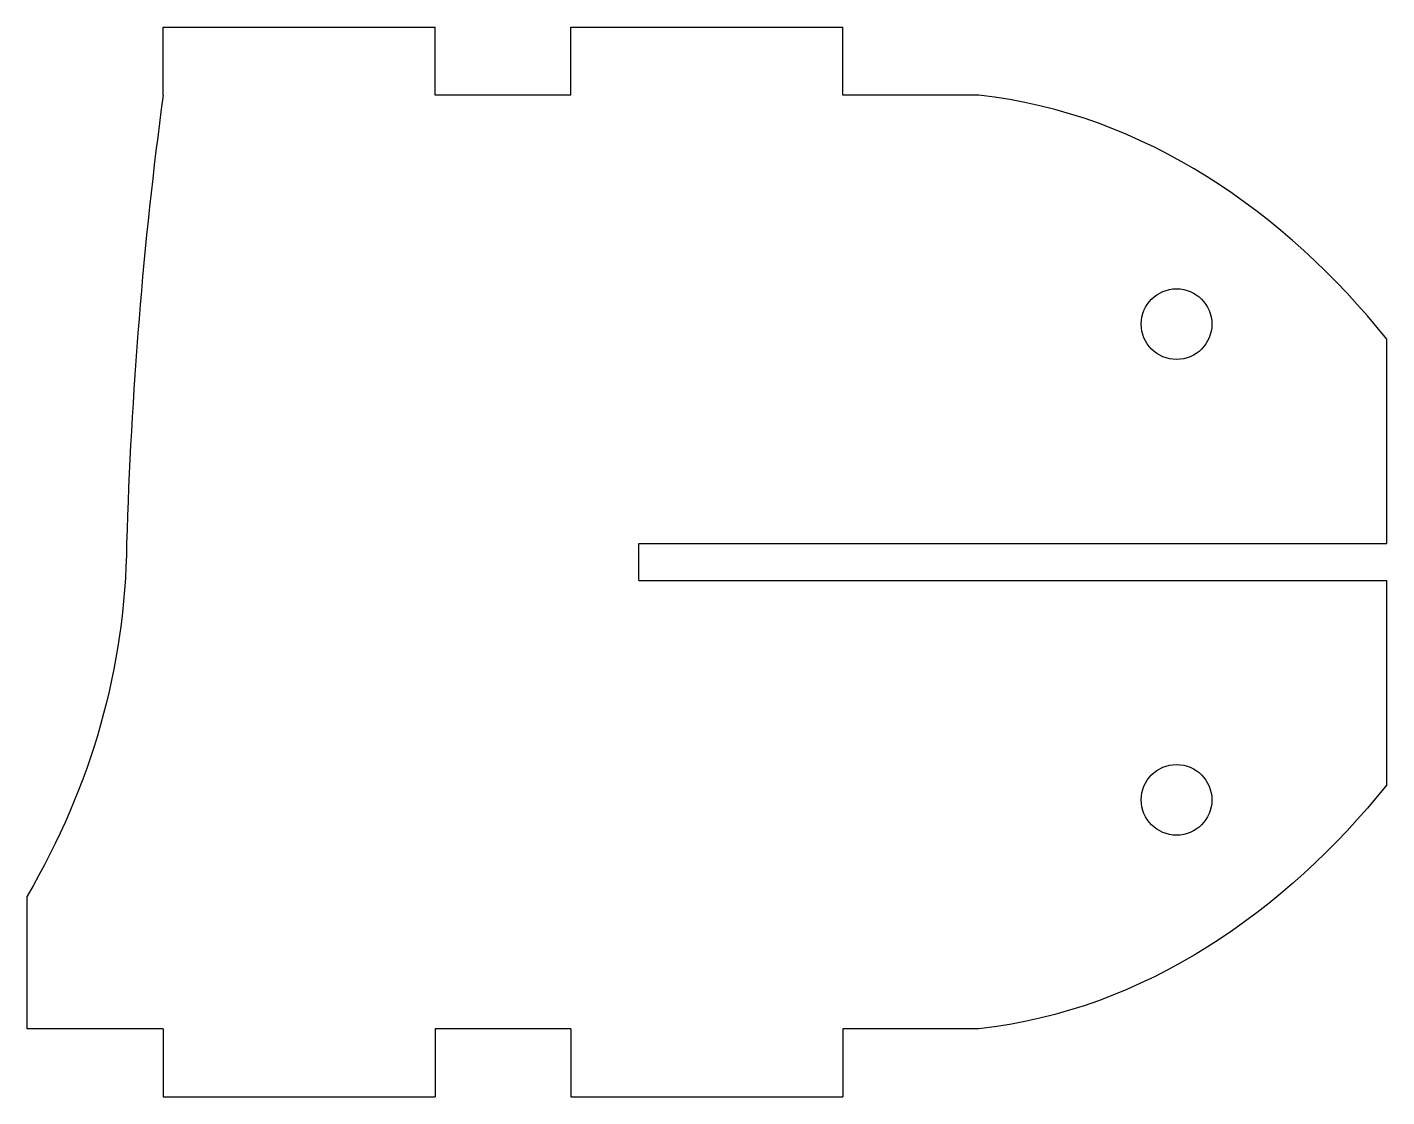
# Model space of a CAD drawing. Header units: millimetres. Extents: x -189 to -89, y -169 to -91.
import ezdxf

# ---------------------------------------------------------------- set-up
doc = ezdxf.new("R2010")
doc.units = ezdxf.units.MM

msp = doc.modelspace()

# ---------------------------------------------------------------- linework, layer by layer
at = {"color": 7, "linetype": 'Continuous', "lineweight": 25}
for p, q in [((-179.4, -95.65), (-179.4, -90.65)), ((-179.4, -90.65), (-159.4, -90.65)), ((-159.4, -95.65), (-159.4, -90.65)), ((-149.4, -95.65), (-149.4, -90.65)), ((-149.4, -90.65), (-129.4, -90.65)), ((-129.4, -95.65), (-129.4, -90.65)), ((-149.4, -95.65), (-159.4, -95.65)), ((-119.4, -95.65), (-129.4, -95.65)), ((-89.4, -128.65), (-89.4, -113.6)), ((-144.4, -128.65), (-89.4, -128.65)), ((-144.4, -131.35), (-144.4, -128.65)), ((-144.4, -131.35), (-89.4, -131.35)), ((-89.4, -146.4), (-89.4, -131.35)), ((-189.4, -164.35), (-189.4, -154.59)), ((-179.4, -164.35), (-189.4, -164.35)), ((-179.4, -164.35), (-179.4, -169.35)), ((-149.4, -164.35), (-159.4, -164.35)), ((-159.4, -164.35), (-159.4, -169.35)), ((-149.4, -164.35), (-149.4, -169.35)), ((-119.4, -164.35), (-129.4, -164.35)), ((-129.4, -164.35), (-129.4, -169.35)), ((-179.4, -169.35), (-159.4, -169.35)), ((-149.4, -169.35), (-129.4, -169.35))]:
    msp.add_line(p, q, dxfattribs=at)
for centre in [(-104.86, -112.5), (-104.86, -147.5)]:
    msp.add_circle(centre, 2.6, dxfattribs=at)
for points in [[(-179.4, -95.65), (-180.87, -106.6), (-181.76, -117.6), (-182.08, -128.65)], [(-89.4, -113.6), (-96.83, -104.34), (-107.17, -97), (-119.4, -95.65)], [(-182.08, -128.65), (-182.19, -137.76), (-184.63, -146.41), (-189.4, -154.59)], [(-89.4, -146.4), (-96.83, -155.66), (-107.17, -163), (-119.4, -164.35)]]:
    msp.add_open_spline(points, degree=3, dxfattribs=at)

doc.saveas('drawing.dxf')
